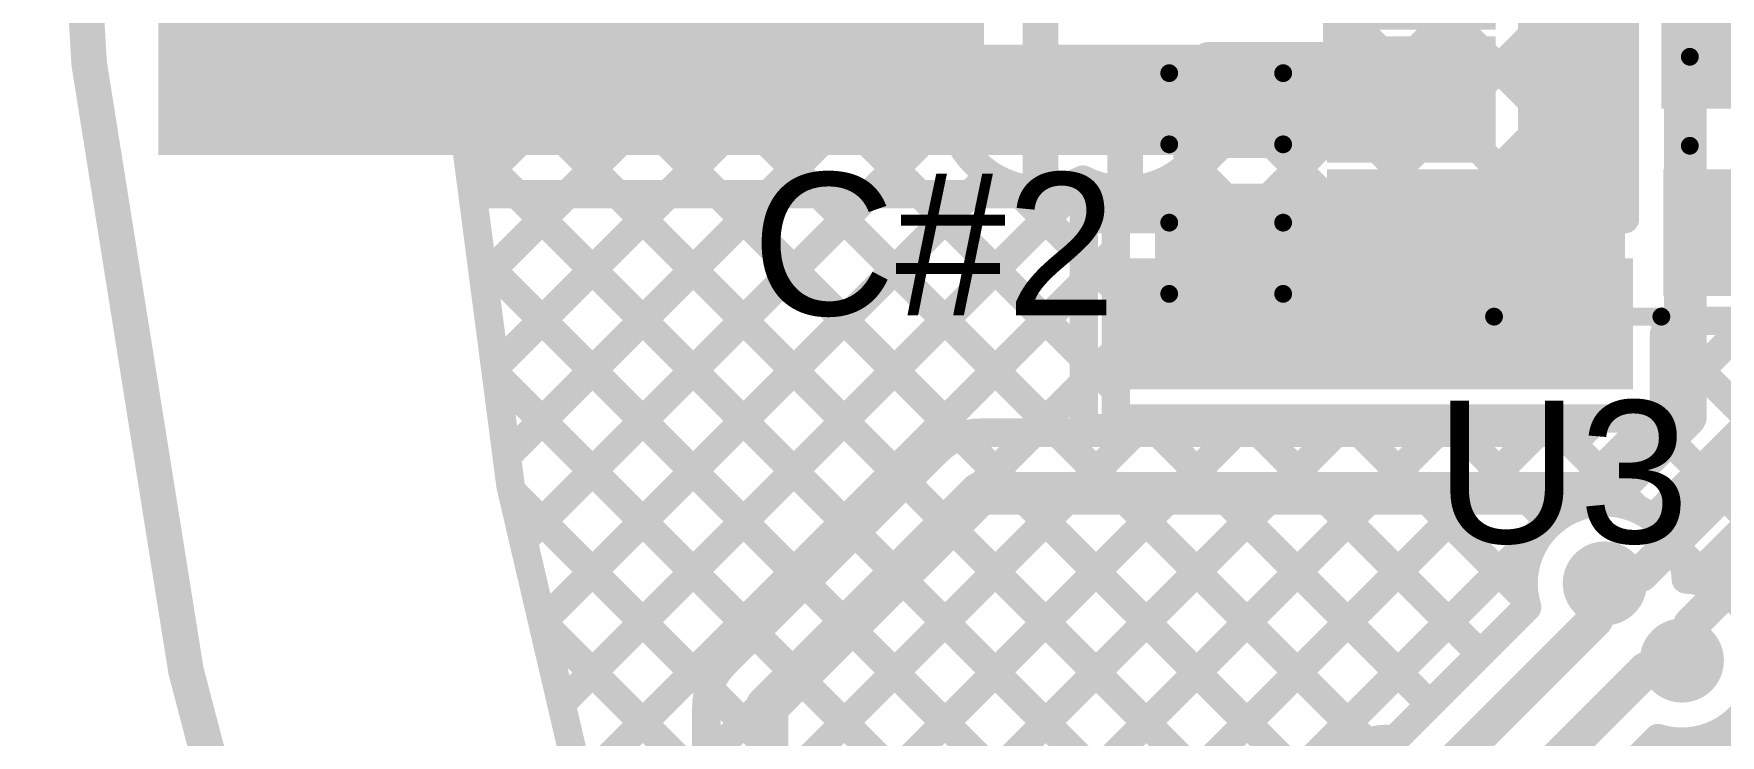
# Model space of a CAD drawing. Header units: millimetres. Extents: x -0.57 to 2.98, y -0.65 to 2.86.
# Drawn here: x -0.575 to -0.1012, y 0.745 to 0.9421 of the extents above; entities that cross this region are included whole.
import ezdxf

# ---------------------------------------------------------------- set-up
doc = ezdxf.new("R2010")
doc.units = ezdxf.units.MM
doc.header["$MEASUREMENT"] = 0
for name, color, linetype in [('BottomLayer', 5, 'Continuous'), ('BottomSolder', 6, 'Continuous'), ('Mechanical2', 216, 'Continuous'), ('TopLayer', 1, 'Continuous'), ('TopOverlay', 2, 'Continuous'), ('TopPaste', 8, 'Continuous'), ('TopSolder', 216, 'Continuous'), ('ViaHoleLayer', 16, 'Continuous')]:
    doc.layers.add(name, color=color, linetype=linetype)
doc.styles.add('Arial', font='', dxfattribs={"height": 0.2})
doc.styles.get('Arial').set_extended_font_data('Arial')

# ---------------------------------------------------------------- blocks, each defined once
blk = doc.blocks.new('CAP_0402_285')
at = {"layer": 'TopLayer'}
for points in [[(-0.0275, -0.0125), (-0.0275, 0.0125), (-0.0095, 0.0125), (-0.0095, -0.0125)], [(0.0095, -0.0125), (0.0095, 0.0125), (0.0275, 0.0125), (0.0275, -0.0125)]]:
    blk.add_hatch(color=1, dxfattribs=at).paths.add_polyline_path(points)
at = {"layer": 'TopPaste'}
for points in [[(-0.0275, -0.0125), (-0.0275, 0.0125), (-0.0095, 0.0125), (-0.0095, -0.0125)], [(0.0095, -0.0125), (0.0095, 0.0125), (0.0275, 0.0125), (0.0275, -0.0125)]]:
    blk.add_hatch(color=8, dxfattribs=at).paths.add_polyline_path(points)
at = {"layer": 'TopSolder'}
for points in [[(-0.02986, -0.01486), (-0.02986, 0.01486), (-0.00714, 0.01486), (-0.00714, -0.01486)], [(0.00714, -0.01486), (0.00714, 0.01486), (0.02986, 0.01486), (0.02986, -0.01486)]]:
    blk.add_hatch(color=216, dxfattribs=at).paths.add_polyline_path(points)
at = {"layer": 'TopOverlay', "const_width": 0.005}
for points in [[(-0.031, 0.016), (-0.031, -0.016)], [(-0.031, 0.016), (-0.011, 0.016)], [(0.011, 0.016), (0.031, 0.016)], [(0.031, 0.016), (0.031, -0.016)], [(-0.031, -0.016), (-0.011, -0.016)], [(0.011, -0.016), (0.031, -0.016)]]:
    blk.add_lwpolyline(points, dxfattribs=at)
at = {"layer": 'TopOverlay', "const_width": 0.0025}
for points in [[(-0.03225, 0.016, 1), (-0.02975, 0.016, 1)], [(-0.03225, 0.016, 1), (-0.02975, 0.016, 1)], [(-0.01225, 0.016, 1), (-0.00975, 0.016, 1)], [(0.00975, 0.016, 1), (0.01225, 0.016, 1)], [(0.02975, 0.016, 1), (0.03225, 0.016, 1)], [(0.02975, 0.016, 1), (0.03225, 0.016, 1)], [(-0.03225, -0.016, 1), (-0.02975, -0.016, 1)], [(-0.03225, -0.016, 1), (-0.02975, -0.016, 1)], [(-0.01225, -0.016, 1), (-0.00975, -0.016, 1)], [(0.00975, -0.016, 1), (0.01225, -0.016, 1)], [(0.02975, -0.016, 1), (0.03225, -0.016, 1)], [(0.02975, -0.016, 1), (0.03225, -0.016, 1)]]:
    blk.add_lwpolyline(points, format="xyb", close=True, dxfattribs=at)
blk = doc.blocks.new('SOT_25_291')
at = {"layer": 'TopLayer'}
for points in [[(-0.06693, 0.05118), (-0.02756, 0.05118), (-0.02756, 0.02362), (-0.06693, 0.02362)], [(0.02756, 0.05118), (0.06693, 0.05118), (0.06693, 0.02362), (0.02756, 0.02362)], [(-0.06693, 0.01378), (-0.02756, 0.01378), (-0.02756, -0.01378), (-0.06693, -0.01378)], [(-0.06693, -0.02362), (-0.02756, -0.02362), (-0.02756, -0.05118), (-0.06693, -0.05118)], [(0.02756, -0.02362), (0.06693, -0.02362), (0.06693, -0.05118), (0.02756, -0.05118)]]:
    blk.add_hatch(color=1, dxfattribs=at).paths.add_polyline_path(points)
at = {"layer": 'TopPaste'}
for points in [[(-0.06693, 0.05118), (-0.02756, 0.05118), (-0.02756, 0.02362), (-0.06693, 0.02362)], [(0.02756, 0.05118), (0.06693, 0.05118), (0.06693, 0.02362), (0.02756, 0.02362)], [(-0.06693, 0.01378), (-0.02756, 0.01378), (-0.02756, -0.01378), (-0.06693, -0.01378)], [(-0.06693, -0.02362), (-0.02756, -0.02362), (-0.02756, -0.05118), (-0.06693, -0.05118)], [(0.02756, -0.02362), (0.06693, -0.02362), (0.06693, -0.05118), (0.02756, -0.05118)]]:
    blk.add_hatch(color=8, dxfattribs=at).paths.add_polyline_path(points)
at = {"layer": 'TopSolder'}
for points in [[(-0.07093, 0.05518), (-0.02356, 0.05518), (-0.02356, 0.01962), (-0.07093, 0.01962)], [(0.02356, 0.05518), (0.07093, 0.05518), (0.07093, 0.01962), (0.02356, 0.01962)], [(-0.07093, 0.01778), (-0.02356, 0.01778), (-0.02356, -0.01778), (-0.07093, -0.01778)], [(-0.07093, -0.01962), (-0.02356, -0.01962), (-0.02356, -0.05518), (-0.07093, -0.05518)], [(0.02356, -0.01962), (0.07093, -0.01962), (0.07093, -0.05518), (0.02356, -0.05518)]]:
    blk.add_hatch(color=216, dxfattribs=at).paths.add_polyline_path(points)
at = {"layer": 'TopOverlay'}
for points, const_width in [([(-0.056, 0.06, 1), (-0.064, 0.06, 1)], 0.005), ([(-0.06525, 0.06, 1), (-0.06275, 0.06, 1)], 0.0025), ([(-0.05725, 0.06, 1), (-0.05475, 0.06, 1)], 0.0025), ([(-0.02525, 0.061, 1), (-0.02275, 0.061, 1)], 0.0025), ([(0.02175, 0.061, 1), (0.02425, 0.061, 1)], 0.0025), ([(0.02975, 0.012, 1), (0.03225, 0.012, 1)], 0.0025), ([(0.02975, -0.013, 1), (0.03225, -0.013, 1)], 0.0025), ([(-0.02525, -0.061, 1), (-0.02275, -0.061, 1)], 0.0025), ([(0.02175, -0.061, 1), (0.02425, -0.061, 1)], 0.0025)]:
    blk.add_lwpolyline(points, format="xyb", close=True, dxfattribs=dict(at, const_width=const_width))
at = {"layer": 'TopOverlay', "const_width": 0.005}
for points in [[(-0.024, 0.061), (0.023, 0.061)], [(0.031, -0.013), (0.031, 0.012)], [(-0.024, -0.061), (0.023, -0.061)]]:
    blk.add_lwpolyline(points, dxfattribs=at)

msp = doc.modelspace()

# ---------------------------------------------------------------- hatches: boundary and pattern name
at = {"layer": 'BottomLayer'}
h = msp.add_hatch(color=5, dxfattribs=at)
edge = h.paths.add_edge_path()
edge.add_arc((-0.29216, 0.924), 0.01181, 0, 360)
h = msp.add_hatch(color=5, dxfattribs=at)
edge = h.paths.add_edge_path()
edge.add_arc((-0.26834, 0.924), 0.01181, 0, 360)
msp.add_hatch(color=5, dxfattribs=at).paths.add_polyline_path([(-0.12571, 0.84222), (-0.12571, 0.879), (-0.269, 0.879), (-0.269, 0.84222)])
h = msp.add_hatch(color=5, dxfattribs=at)
edge = h.paths.add_edge_path()
edge.add_arc((-0.24553, 0.85867), 0.01181, 0, 360)
h = msp.add_hatch(color=5, dxfattribs=at)
edge = h.paths.add_edge_path()
edge.add_arc((-0.21921, 0.85867), 0.01181, 0, 360)
h = msp.add_hatch(color=5, dxfattribs=at)
edge = h.paths.add_edge_path()
edge.add_arc((-0.19289, 0.85867), 0.01181, 0, 360)
h = msp.add_hatch(color=5, dxfattribs=at)
edge = h.paths.add_edge_path()
edge.add_arc((-0.16657, 0.85867), 0.01181, 0, 360)
h = msp.add_hatch(color=5, dxfattribs=at)
edge = h.paths.add_edge_path()
edge.add_arc((-0.14025, 0.85867), 0.01181, 0, 360)
h = msp.add_hatch(color=5, dxfattribs=at)
edge = h.paths.add_edge_path()
edge.add_arc((-0.13365, 0.78765), 0.01181, 0, 360)
h = msp.add_hatch(color=5, dxfattribs=at)
edge = h.paths.add_edge_path()
edge.add_arc((-0.112, 0.766), 0.01181, 0, 360)
at = {"layer": 'BottomSolder'}
h = msp.add_hatch(color=6, dxfattribs=at)
edge = h.paths.add_edge_path()
edge.add_arc((-0.29216, 0.924), 0.00791, 0, 360)
h = msp.add_hatch(color=6, dxfattribs=at)
edge = h.paths.add_edge_path()
edge.add_arc((-0.26834, 0.924), 0.00791, 0, 360)
h = msp.add_hatch(color=6, dxfattribs=at)
edge = h.paths.add_edge_path()
edge.add_arc((-0.24553, 0.85867), 0.00791, 0, 360)
h = msp.add_hatch(color=6, dxfattribs=at)
edge = h.paths.add_edge_path()
edge.add_arc((-0.21921, 0.85867), 0.00791, 0, 360)
h = msp.add_hatch(color=6, dxfattribs=at)
edge = h.paths.add_edge_path()
edge.add_arc((-0.19289, 0.85867), 0.00791, 0, 360)
h = msp.add_hatch(color=6, dxfattribs=at)
edge = h.paths.add_edge_path()
edge.add_arc((-0.16657, 0.85867), 0.00791, 0, 360)
h = msp.add_hatch(color=6, dxfattribs=at)
edge = h.paths.add_edge_path()
edge.add_arc((-0.14025, 0.85867), 0.00791, 0, 360)
h = msp.add_hatch(color=6, dxfattribs=at)
edge = h.paths.add_edge_path()
edge.add_arc((-0.13365, 0.78765), 0.00791, 0, 360)
h = msp.add_hatch(color=6, dxfattribs=at)
edge = h.paths.add_edge_path()
edge.add_arc((-0.112, 0.766), 0.00791, 0, 360)
at = {"layer": 'TopLayer'}
for points in [[(-0.54, 0.908), (-0.487, 0.908), (-0.487, 1.353), (-0.54, 1.353)], [(-0.52, 0.908), (-0.308, 0.908), (-0.308, 1.068), (-0.52, 1.068)], [(-0.11776, 0.921), (-0.023, 0.921), (-0.023, 0.9846), (-0.11776, 0.9846)], [(-0.128, 0.868), (-0.128, 0.976), (-0.158, 0.976), (-0.158, 0.868)], [(-0.54, 0.908), (-0.168, 0.908), (-0.168, 0.939), (-0.54, 0.939)], [(-0.26, 0.845), (-0.128, 0.845), (-0.128, 0.9), (-0.26, 0.9)]]:
    msp.add_hatch(color=1, dxfattribs=at).paths.add_polyline_path(points)
h = msp.add_hatch(color=1, dxfattribs=at)
edge = h.paths.add_edge_path()
edge.add_arc((-0.29216, 0.924), 0.01181, 0, 360)
h = msp.add_hatch(color=1, dxfattribs=at)
edge = h.paths.add_edge_path()
edge.add_arc((-0.26834, 0.924), 0.01181, 0, 360)
h = msp.add_hatch(color=1, dxfattribs=at)
edge = h.paths.add_edge_path()
edge.add_arc((-0.24553, 0.85867), 0.01181, 0, 360)
h = msp.add_hatch(color=1, dxfattribs=at)
edge = h.paths.add_edge_path()
edge.add_arc((-0.21921, 0.85867), 0.01181, 0, 360)
h = msp.add_hatch(color=1, dxfattribs=at)
edge = h.paths.add_edge_path()
edge.add_arc((-0.19289, 0.85867), 0.01181, 0, 360)
h = msp.add_hatch(color=1, dxfattribs=at)
edge = h.paths.add_edge_path()
edge.add_arc((-0.16657, 0.85867), 0.01181, 0, 360)
h = msp.add_hatch(color=1, dxfattribs=at)
edge = h.paths.add_edge_path()
edge.add_arc((-0.14025, 0.85867), 0.01181, 0, 360)
h = msp.add_hatch(color=1, dxfattribs=at)
edge = h.paths.add_edge_path()
edge.add_arc((-0.13365, 0.78765), 0.01181, 0, 360)
h = msp.add_hatch(color=1, dxfattribs=at)
edge = h.paths.add_edge_path()
edge.add_arc((-0.112, 0.766), 0.01181, 0, 360)
at = {"layer": 'TopSolder'}
h = msp.add_hatch(color=216, dxfattribs=at)
edge = h.paths.add_edge_path()
edge.add_arc((-0.29216, 0.924), 0.00791, 0, 360)
h = msp.add_hatch(color=216, dxfattribs=at)
edge = h.paths.add_edge_path()
edge.add_arc((-0.26834, 0.924), 0.00791, 0, 360)
h = msp.add_hatch(color=216, dxfattribs=at)
edge = h.paths.add_edge_path()
edge.add_arc((-0.24553, 0.85867), 0.00791, 0, 360)
h = msp.add_hatch(color=216, dxfattribs=at)
edge = h.paths.add_edge_path()
edge.add_arc((-0.21921, 0.85867), 0.00791, 0, 360)
h = msp.add_hatch(color=216, dxfattribs=at)
edge = h.paths.add_edge_path()
edge.add_arc((-0.19289, 0.85867), 0.00791, 0, 360)
h = msp.add_hatch(color=216, dxfattribs=at)
edge = h.paths.add_edge_path()
edge.add_arc((-0.16657, 0.85867), 0.00791, 0, 360)
h = msp.add_hatch(color=216, dxfattribs=at)
edge = h.paths.add_edge_path()
edge.add_arc((-0.14025, 0.85867), 0.00791, 0, 360)
h = msp.add_hatch(color=216, dxfattribs=at)
edge = h.paths.add_edge_path()
edge.add_arc((-0.13365, 0.78765), 0.00791, 0, 360)
h = msp.add_hatch(color=216, dxfattribs=at)
edge = h.paths.add_edge_path()
edge.add_arc((-0.112, 0.766), 0.00791, 0, 360)
at = {"layer": 'ViaHoleLayer'}
h = msp.add_hatch(color=16, dxfattribs=at)
edge = h.paths.add_edge_path()
edge.add_arc((-0.29216, 0.924), 0.00591, 0, 360)
h = msp.add_hatch(color=16, dxfattribs=at)
edge = h.paths.add_edge_path()
edge.add_arc((-0.26834, 0.924), 0.00591, 0, 360)
h = msp.add_hatch(color=16, dxfattribs=at)
edge = h.paths.add_edge_path()
edge.add_arc((-0.24553, 0.85867), 0.00591, 0, 360)
h = msp.add_hatch(color=16, dxfattribs=at)
edge = h.paths.add_edge_path()
edge.add_arc((-0.21921, 0.85867), 0.00591, 0, 360)
h = msp.add_hatch(color=16, dxfattribs=at)
edge = h.paths.add_edge_path()
edge.add_arc((-0.19289, 0.85867), 0.00591, 0, 360)
h = msp.add_hatch(color=16, dxfattribs=at)
edge = h.paths.add_edge_path()
edge.add_arc((-0.16657, 0.85867), 0.00591, 0, 360)
h = msp.add_hatch(color=16, dxfattribs=at)
edge = h.paths.add_edge_path()
edge.add_arc((-0.14025, 0.85867), 0.00591, 0, 360)
h = msp.add_hatch(color=16, dxfattribs=at)
edge = h.paths.add_edge_path()
edge.add_arc((-0.13365, 0.78765), 0.00591, 0, 360)
h = msp.add_hatch(color=16, dxfattribs=at)
edge = h.paths.add_edge_path()
edge.add_arc((-0.112, 0.766), 0.00591, 0, 360)

# ---------------------------------------------------------------- linework, layer by layer
at = {"layer": 'BottomLayer'}
for points, const_width in [([(-0.111, 0.83462), (-0.111, 1.21)], 0.012), ([(-0.128, 0.89), (-0.128, 1.19479)], 0.008), ([(-0.23405, 0.89), (-0.128, 0.99605)], 0.008), ([(-0.44448, 0.9871), (-0.28738, 0.83)], 0.008), ([(-0.45515, 0.92346), (-0.40113, 0.97747)], 0.008), ([(-0.20879, 0.94355), (-0.1732, 0.97914)], 0.008), ([(-0.20879, 0.93571), (-0.20879, 0.97914)], 0.008), ([(-0.20879, 0.97768), (-0.128, 0.89689)], 0.008), ([(-0.18138, 0.97856), (-0.128, 0.92518)], 0.008), ([(-0.20576, 0.89), (-0.128, 0.96776)], 0.008), ([(-0.45223, 0.96657), (-0.31469, 0.82902)], 0.008), ([(-0.372, 0.93319), (-0.372, 0.955)], 0.01), ([(-0.34818, 0.93319), (-0.34818, 0.955)], 0.01), ([(-0.32436, 0.93319), (-0.32436, 0.955)], 0.01), ([(-0.45188, 0.89844), (-0.3977, 0.95262)], 0.008), ([(-0.20879, 0.9494), (-0.14939, 0.89)], 0.008), ([(-0.29216, 0.924), (-0.29216, 0.94581)], 0.01), ([(-0.45438, 0.94043), (-0.32999, 0.81605)], 0.008), ([(-0.17748, 0.89), (-0.128, 0.93948)], 0.008), ([(-0.45695, 0.93725), (-0.441, 0.815)], 0.008), ([(-0.44862, 0.87342), (-0.3876, 0.93444)], 0.008), ([(-0.26233, 0.89), (-0.21662, 0.93571)], 0.008), ([(-0.24533, 0.93571), (-0.20879, 0.93571)], 0.008), ([(-0.22338, 0.93571), (-0.17767, 0.89)], 0.008), ([(-0.44536, 0.8484), (-0.36291, 0.93084)], 0.008), ([(-0.44209, 0.82338), (-0.33429, 0.93118)], 0.008), ([(-0.36083, 0.93173), (-0.28, 0.8509)], 0.008), ([(-0.33082, 0.93001), (-0.31664, 0.91583)], 0.008), ([(-0.31397, 0.924), (-0.29216, 0.924)], 0.01), ([(-0.29216, 0.90219), (-0.29216, 0.924)], 0.01), ([(-0.26834, 0.90219), (-0.26834, 0.924)], 0.01), ([(-0.26834, 0.924), (-0.24653, 0.924)], 0.01), ([(-0.24267, 0.92671), (-0.20596, 0.89)], 0.008), ([(-0.43744, 0.79974), (-0.31759, 0.91959)], 0.008), ([(-0.45357, 0.91133), (-0.34414, 0.8019)], 0.008), ([(-0.14919, 0.89), (-0.128, 0.91119)], 0.008), ([(-0.25004, 0.9058), (-0.23424, 0.89)], 0.008), ([(-0.4321, 0.7768), (-0.30642, 0.90248)], 0.008), ([(-0.42675, 0.75386), (-0.27976, 0.90085)], 0.008), ([(-0.30033, 0.89952), (-0.28, 0.87919)], 0.008), ([(-0.27084, 0.89831), (-0.26253, 0.89)], 0.008), ([(-0.28, 0.89), (-0.128, 0.89)], 0.008), ([(-0.28, 0.83122), (-0.28, 0.89)], 0.008), ([(-0.44932, 0.87881), (-0.35828, 0.78776)], 0.008), ([(-0.4214, 0.73093), (-0.28, 0.87233)], 0.008), ([(-0.12354, 0.79026), (-0.04548, 0.86831)], 0.01), ([(-0.10939, 0.77612), (-0.0372, 0.84831)], 0.01), ([(-0.44508, 0.84628), (-0.37242, 0.77362)], 0.008), ([(-0.29405, 0.83), (-0.28, 0.84405)], 0.008), ([(-0.13262, 0.813), (-0.111, 0.83462)], 0.012), ([(-0.309, 0.83), (-0.13966, 0.83)], 0.008), ([(-0.28, 0.83122), (-0.13844, 0.83122)], 0.008), ([(-0.38101, 0.76503), (-0.32104, 0.825)], 0.008), ([(-0.441, 0.815), (-0.41, 0.682)], 0.008), ([(-0.44067, 0.81358), (-0.38522, 0.75813)], 0.008), ([(-0.36901, 0.75299), (-0.309, 0.813)], 0.012), ([(-0.309, 0.813), (-0.13262, 0.813)], 0.012), ([(-0.13365, 0.78765), (-0.13105, 0.79026)], 0.01), ([(-0.13105, 0.79026), (-0.12354, 0.79026)], 0.01), ([(-0.43207, 0.7767), (-0.38601, 0.73064)], 0.008), ([(-0.10939, 0.76861), (-0.10939, 0.77612)], 0.01), ([(-0.112, 0.766), (-0.10939, 0.76861)], 0.01), ([(-0.36901, 0.38799), (-0.36901, 0.75299)], 0.012), ([(-0.38601, 0.61118), (-0.38601, 0.75299)], 0.008)]:
    msp.add_lwpolyline(points, dxfattribs=dict(at, const_width=const_width))
at = {"layer": 'BottomLayer', "const_width": 0.008}
for points in [[(-0.36009, 0.9321, -0.722147), (-0.39523, 0.96626)], [(-0.44987, 0.955, -0.191874), (-0.45695, 0.93725)], [(-0.24533, 0.93571, -0.118239), (-0.24253, 0.924)], [(-0.33627, 0.9321, -0.244501), (-0.36009, 0.9321)], [(-0.31721, 0.9302, -0.192379), (-0.33627, 0.9321)], [(-0.28025, 0.9011, -0.645538), (-0.31721, 0.9302)], [(-0.24253, 0.924, -0.562773), (-0.28025, 0.9011)], [(-0.32104, 0.825, -0.199327), (-0.309, 0.83)], [(-0.32102, 0.82502, -0.198912), (-0.309, 0.83)], [(-0.38601, 0.75299, -0.199327), (-0.38101, 0.76503)], [(-0.38601, 0.75299, -0.198912), (-0.38103, 0.76501)]]:
    msp.add_lwpolyline(points, format="xyb", dxfattribs=at)
at = {"layer": 'BottomLayer'}
for points, const_width in [([(-0.29466, 0.94581, 1), (-0.28966, 0.94581, 1)], 0.005), ([(-0.21079, 0.94355, 1), (-0.20679, 0.94355, 1)], 0.004), ([(-0.45638, 0.94043, 1), (-0.45238, 0.94043, 1)], 0.004), ([(-0.13, 0.93948, 1), (-0.126, 0.93948, 1)], 0.004), ([(-0.45895, 0.93725, 1), (-0.45495, 0.93725, 1)], 0.004), ([(-0.45895, 0.93725, 1), (-0.45495, 0.93725, 1)], 0.004), ([(-0.3896, 0.93444, 1), (-0.3856, 0.93444, 1)], 0.004), ([(-0.3745, 0.93319, 1), (-0.3695, 0.93319, 1)], 0.005), ([(-0.35068, 0.93319, 1), (-0.34568, 0.93319, 1)], 0.005), ([(-0.32686, 0.93319, 1), (-0.32186, 0.93319, 1)], 0.005), ([(-0.24733, 0.93571, 1), (-0.24333, 0.93571, 1)], 0.004), ([(-0.24733, 0.93571, 1), (-0.24333, 0.93571, 1)], 0.004), ([(-0.22538, 0.93571, 1), (-0.22138, 0.93571, 1)], 0.004), ([(-0.21862, 0.93571, 1), (-0.21462, 0.93571, 1)], 0.004), ([(-0.21079, 0.93571, 1), (-0.20679, 0.93571, 1)], 0.004), ([(-0.21079, 0.93571, 1), (-0.20679, 0.93571, 1)], 0.004), ([(-0.36491, 0.93084, 1), (-0.36091, 0.93084, 1)], 0.004), ([(-0.36283, 0.93173, 1), (-0.35883, 0.93173, 1)], 0.004), ([(-0.36209, 0.9321, 1), (-0.35809, 0.9321, 1)], 0.004), ([(-0.36209, 0.9321, 1), (-0.35809, 0.9321, 1)], 0.004), ([(-0.33827, 0.9321, 1), (-0.33427, 0.9321, 1)], 0.004), ([(-0.33827, 0.9321, 1), (-0.33427, 0.9321, 1)], 0.004), ([(-0.33629, 0.93118, 1), (-0.33229, 0.93118, 1)], 0.004), ([(-0.33282, 0.93001, 1), (-0.32882, 0.93001, 1)], 0.004), ([(-0.31921, 0.9302, 1), (-0.31521, 0.9302, 1)], 0.004), ([(-0.31921, 0.9302, 1), (-0.31521, 0.9302, 1)], 0.004), ([(-0.31647, 0.924, 1), (-0.31147, 0.924, 1)], 0.005), ([(-0.29466, 0.924, 1), (-0.28966, 0.924, 1)], 0.005), ([(-0.29466, 0.924, 1), (-0.28966, 0.924, 1)], 0.005), ([(-0.29466, 0.924, 1), (-0.28966, 0.924, 1)], 0.005), ([(-0.27084, 0.924, 1), (-0.26584, 0.924, 1)], 0.005), ([(-0.27084, 0.924, 1), (-0.26584, 0.924, 1)], 0.005), ([(-0.24903, 0.924, 1), (-0.24403, 0.924, 1)], 0.005), ([(-0.24467, 0.92671, 1), (-0.24067, 0.92671, 1)], 0.004), ([(-0.13, 0.92518, 1), (-0.126, 0.92518, 1)], 0.004), ([(-0.45715, 0.92346, 1), (-0.45315, 0.92346, 1)], 0.004), ([(-0.24453, 0.924, 1), (-0.24053, 0.924, 1)], 0.004), ([(-0.24453, 0.924, 1), (-0.24053, 0.924, 1)], 0.004), ([(-0.31959, 0.91959, 1), (-0.31559, 0.91959, 1)], 0.004), ([(-0.31864, 0.91583, 1), (-0.31464, 0.91583, 1)], 0.004), ([(-0.45557, 0.91133, 1), (-0.45157, 0.91133, 1)], 0.004), ([(-0.13, 0.91119, 1), (-0.126, 0.91119, 1)], 0.004), ([(-0.25204, 0.9058, 1), (-0.24804, 0.9058, 1)], 0.004), ([(-0.30842, 0.90248, 1), (-0.30442, 0.90248, 1)], 0.004), ([(-0.29466, 0.90219, 1), (-0.28966, 0.90219, 1)], 0.005), ([(-0.28225, 0.9011, 1), (-0.27825, 0.9011, 1)], 0.004), ([(-0.28225, 0.9011, 1), (-0.27825, 0.9011, 1)], 0.004), ([(-0.27084, 0.90219, 1), (-0.26584, 0.90219, 1)], 0.005), ([(-0.45388, 0.89844, 1), (-0.44988, 0.89844, 1)], 0.004), ([(-0.30233, 0.89952, 1), (-0.29833, 0.89952, 1)], 0.004), ([(-0.28176, 0.90085, 1), (-0.27776, 0.90085, 1)], 0.004), ([(-0.27284, 0.89831, 1), (-0.26884, 0.89831, 1)], 0.004), ([(-0.13, 0.89689, 1), (-0.126, 0.89689, 1)], 0.004), ([(-0.282, 0.89, 1), (-0.278, 0.89, 1)], 0.004), ([(-0.282, 0.89, 1), (-0.278, 0.89, 1)], 0.004), ([(-0.26453, 0.89, 1), (-0.26053, 0.89, 1)], 0.004), ([(-0.26433, 0.89, 1), (-0.26033, 0.89, 1)], 0.004), ([(-0.23624, 0.89, 1), (-0.23224, 0.89, 1)], 0.004), ([(-0.23605, 0.89, 1), (-0.23205, 0.89, 1)], 0.004), ([(-0.20796, 0.89, 1), (-0.20396, 0.89, 1)], 0.004), ([(-0.20776, 0.89, 1), (-0.20376, 0.89, 1)], 0.004), ([(-0.17967, 0.89, 1), (-0.17567, 0.89, 1)], 0.004), ([(-0.17948, 0.89, 1), (-0.17548, 0.89, 1)], 0.004), ([(-0.15139, 0.89, 1), (-0.14739, 0.89, 1)], 0.004), ([(-0.15119, 0.89, 1), (-0.14719, 0.89, 1)], 0.004), ([(-0.13, 0.89, 1), (-0.126, 0.89, 1)], 0.004), ([(-0.13, 0.89, 1), (-0.126, 0.89, 1)], 0.004), ([(-0.45132, 0.87881, 1), (-0.44732, 0.87881, 1)], 0.004), ([(-0.282, 0.87919, 1), (-0.278, 0.87919, 1)], 0.004), ([(-0.45062, 0.87342, 1), (-0.44662, 0.87342, 1)], 0.004), ([(-0.282, 0.87233, 1), (-0.278, 0.87233, 1)], 0.004), ([(-0.282, 0.8509, 1), (-0.278, 0.8509, 1)], 0.004), ([(-0.44736, 0.8484, 1), (-0.44336, 0.8484, 1)], 0.004), ([(-0.44708, 0.84628, 1), (-0.44308, 0.84628, 1)], 0.004), ([(-0.282, 0.84405, 1), (-0.278, 0.84405, 1)], 0.004), ([(-0.114, 0.83462, 1), (-0.108, 0.83462, 1)], 0.006), ([(-0.114, 0.83462, 1), (-0.108, 0.83462, 1)], 0.006), ([(-0.311, 0.83, 1), (-0.307, 0.83, 1)], 0.004), ([(-0.311, 0.83, 1), (-0.307, 0.83, 1)], 0.004), ([(-0.311, 0.83, 1), (-0.307, 0.83, 1)], 0.004), ([(-0.29605, 0.83, 1), (-0.29205, 0.83, 1)], 0.004), ([(-0.28938, 0.83, 1), (-0.28538, 0.83, 1)], 0.004), ([(-0.282, 0.83122, 1), (-0.278, 0.83122, 1)], 0.004), ([(-0.282, 0.83122, 1), (-0.278, 0.83122, 1)], 0.004), ([(-0.14166, 0.83, 1), (-0.13766, 0.83, 1)], 0.004), ([(-0.14044, 0.83122, 1), (-0.13644, 0.83122, 1)], 0.004), ([(-0.31669, 0.82902, 1), (-0.31269, 0.82902, 1)], 0.004), ([(-0.44409, 0.82338, 1), (-0.44009, 0.82338, 1)], 0.004), ([(-0.32304, 0.825, 1), (-0.31904, 0.825, 1)], 0.004), ([(-0.32304, 0.825, 1), (-0.31904, 0.825, 1)], 0.004), ([(-0.32302, 0.82502, 1), (-0.31902, 0.82502, 1)], 0.004), ([(-0.33199, 0.81605, 1), (-0.32799, 0.81605, 1)], 0.004), ([(-0.443, 0.815, 1), (-0.439, 0.815, 1)], 0.004), ([(-0.443, 0.815, 1), (-0.439, 0.815, 1)], 0.004), ([(-0.44267, 0.81358, 1), (-0.43867, 0.81358, 1)], 0.004), ([(-0.312, 0.813, 1), (-0.306, 0.813, 1)], 0.006), ([(-0.312, 0.813, 1), (-0.306, 0.813, 1)], 0.006), ([(-0.13562, 0.813, 1), (-0.12962, 0.813, 1)], 0.006), ([(-0.13562, 0.813, 1), (-0.12962, 0.813, 1)], 0.006), ([(-0.34614, 0.8019, 1), (-0.34214, 0.8019, 1)], 0.004), ([(-0.43944, 0.79974, 1), (-0.43544, 0.79974, 1)], 0.004), ([(-0.36028, 0.78776, 1), (-0.35628, 0.78776, 1)], 0.004), ([(-0.13615, 0.78765, 1), (-0.13115, 0.78765, 1)], 0.005), ([(-0.13355, 0.79026, 1), (-0.12855, 0.79026, 1)], 0.005), ([(-0.13355, 0.79026, 1), (-0.12855, 0.79026, 1)], 0.005), ([(-0.12604, 0.79026, 1), (-0.12104, 0.79026, 1)], 0.005), ([(-0.12604, 0.79026, 1), (-0.12104, 0.79026, 1)], 0.005), ([(-0.4341, 0.7768, 1), (-0.4301, 0.7768, 1)], 0.004), ([(-0.43407, 0.7767, 1), (-0.43007, 0.7767, 1)], 0.004), ([(-0.37442, 0.77362, 1), (-0.37042, 0.77362, 1)], 0.004), ([(-0.11189, 0.77612, 1), (-0.10689, 0.77612, 1)], 0.005), ([(-0.11189, 0.77612, 1), (-0.10689, 0.77612, 1)], 0.005), ([(-0.11189, 0.76861, 1), (-0.10689, 0.76861, 1)], 0.005), ([(-0.11189, 0.76861, 1), (-0.10689, 0.76861, 1)], 0.005), ([(-0.38303, 0.76501, 1), (-0.37903, 0.76501, 1)], 0.004), ([(-0.38301, 0.76503, 1), (-0.37901, 0.76503, 1)], 0.004), ([(-0.38301, 0.76503, 1), (-0.37901, 0.76503, 1)], 0.004), ([(-0.1145, 0.766, 1), (-0.1095, 0.766, 1)], 0.005), ([(-0.38722, 0.75813, 1), (-0.38322, 0.75813, 1)], 0.004), ([(-0.37201, 0.75299, 1), (-0.36601, 0.75299, 1)], 0.006), ([(-0.37201, 0.75299, 1), (-0.36601, 0.75299, 1)], 0.006), ([(-0.42875, 0.75386, 1), (-0.42475, 0.75386, 1)], 0.004), ([(-0.38801, 0.75299, 1), (-0.38401, 0.75299, 1)], 0.004), ([(-0.38801, 0.75299, 1), (-0.38401, 0.75299, 1)], 0.004), ([(-0.38801, 0.75299, 1), (-0.38401, 0.75299, 1)], 0.004)]:
    msp.add_lwpolyline(points, format="xyb", close=True, dxfattribs=dict(at, const_width=const_width))
at = {"layer": 'Mechanical2', "const_width": 0.01}
msp.add_lwpolyline([(1.75783, 2.80917, -6.230382), (0.64896, 2.81029)], format="xyb", dxfattribs=at)
at = {"layer": 'TopLayer'}
for points, const_width in [([(-0.29216, 0.924), (-0.29216, 0.94581)], 0.01), ([(-0.29216, 0.90219), (-0.29216, 0.924)], 0.01), ([(-0.4517, 0.897), (-0.441, 0.815)], 0.008), ([(-0.4517, 0.897), (-0.297, 0.897)], 0.008), ([(-0.4517, 0.897), (-0.297, 0.897)], 0.008), ([(-0.44862, 0.87342), (-0.42504, 0.897)], 0.008), ([(-0.44536, 0.8484), (-0.39675, 0.897)], 0.008), ([(-0.44209, 0.82338), (-0.36847, 0.897)], 0.008), ([(-0.43923, 0.897), (-0.24383, 0.70159)], 0.008), ([(-0.43744, 0.79974), (-0.34018, 0.897)], 0.008), ([(-0.4321, 0.7768), (-0.3119, 0.897)], 0.008), ([(-0.42675, 0.75386), (-0.28362, 0.897)], 0.008), ([(-0.41095, 0.897), (-0.22969, 0.71574)], 0.008), ([(-0.38266, 0.897), (-0.21554, 0.72988)], 0.008), ([(-0.35438, 0.897), (-0.20036, 0.74298)], 0.008), ([(-0.3261, 0.897), (-0.271, 0.8419)], 0.008), ([(-0.29781, 0.897), (-0.271, 0.87019)], 0.008), ([(-0.297, 0.897), (-0.271, 0.897)], 0.008), ([(-0.271, 0.834), (-0.271, 0.897)], 0.008), ([(-0.188, 0.8862), (-0.15989, 0.8862)], 0.022), ([(-0.44932, 0.87881), (-0.25797, 0.68745)], 0.008), ([(-0.4214, 0.73093), (-0.271, 0.88133)], 0.008), ([(-0.117, 0.86142), (-0.0705, 0.86142)], 0.008), ([(-0.117, 0.83734), (-0.09292, 0.86142)], 0.008), ([(-0.12007, 0.80598), (-0.0705, 0.85556)], 0.008), ([(-0.117, 0.85761), (-0.0705, 0.81111)], 0.008), ([(-0.117, 0.834), (-0.117, 0.857)], 0.008), ([(-0.41606, 0.70799), (-0.271, 0.85305)], 0.008), ([(-0.44508, 0.84628), (-0.28015, 0.68135)], 0.008), ([(-0.41071, 0.68505), (-0.26176, 0.834)], 0.008), ([(-0.4038, 0.66368), (-0.23348, 0.834)], 0.008), ([(-0.39664, 0.64255), (-0.20519, 0.834)], 0.008), ([(-0.38948, 0.62143), (-0.17691, 0.834)], 0.008), ([(-0.38233, 0.6003), (-0.14863, 0.834)], 0.008), ([(-0.271, 0.834), (-0.117, 0.834)], 0.008), ([(-0.26991, 0.68443), (-0.12034, 0.834)], 0.008), ([(-0.2631, 0.834), (-0.18276, 0.75366)], 0.008), ([(-0.23481, 0.834), (-0.16862, 0.76781)], 0.008), ([(-0.20653, 0.834), (-0.1561, 0.78357)], 0.008), ([(-0.17824, 0.834), (-0.14888, 0.80464)], 0.008), ([(-0.14996, 0.834), (-0.12451, 0.80855)], 0.008), ([(-0.12167, 0.834), (-0.0705, 0.78283)], 0.008), ([(-0.10914, 0.78863), (-0.0705, 0.82727)], 0.008), ([(-0.441, 0.815), (-0.41, 0.682)], 0.008), ([(-0.44067, 0.81358), (-0.29132, 0.66423)], 0.008), ([(-0.11275, 0.7968), (-0.10286, 0.7869)], 0.008), ([(-0.13626, 0.78505), (-0.13365, 0.78765)], 0.01), ([(-0.13626, 0.77754), (-0.13626, 0.78505)], 0.01), ([(-0.19245, 0.74397), (-0.15546, 0.78096)], 0.008), ([(-0.18583, 0.72797), (-0.13626, 0.77754)], 0.01), ([(-0.43207, 0.7767), (-0.16724, 0.51187)], 0.008), ([(-0.34186, 0.49934), (-0.0705, 0.7707)], 0.008), ([(-0.17754, 0.70797), (-0.12212, 0.76339)], 0.01), ([(-0.12212, 0.76339), (-0.11461, 0.76339)], 0.01), ([(-0.11461, 0.76339), (-0.112, 0.766)], 0.01), ([(-0.16621, 0.69667), (-0.11869, 0.74419)], 0.008), ([(-0.11608, 0.74356), (-0.0705, 0.69797)], 0.008)]:
    msp.add_lwpolyline(points, dxfattribs=dict(at, const_width=const_width))
for points, const_width in [([(-0.29466, 0.94581, 1), (-0.28966, 0.94581, 1)], 0.005), ([(-0.29466, 0.924, 1), (-0.28966, 0.924, 1)], 0.005), ([(-0.29466, 0.924, 1), (-0.28966, 0.924, 1)], 0.005), ([(-0.29466, 0.90219, 1), (-0.28966, 0.90219, 1)], 0.005), ([(-0.4537, 0.897, 1), (-0.4497, 0.897, 1)], 0.004), ([(-0.4537, 0.897, 1), (-0.4497, 0.897, 1)], 0.004), ([(-0.4537, 0.897, 1), (-0.4497, 0.897, 1)], 0.004), ([(-0.44123, 0.897, 1), (-0.43723, 0.897, 1)], 0.004), ([(-0.42704, 0.897, 1), (-0.42304, 0.897, 1)], 0.004), ([(-0.41295, 0.897, 1), (-0.40895, 0.897, 1)], 0.004), ([(-0.39875, 0.897, 1), (-0.39475, 0.897, 1)], 0.004), ([(-0.38466, 0.897, 1), (-0.38066, 0.897, 1)], 0.004), ([(-0.37047, 0.897, 1), (-0.36647, 0.897, 1)], 0.004), ([(-0.35638, 0.897, 1), (-0.35238, 0.897, 1)], 0.004), ([(-0.34218, 0.897, 1), (-0.33818, 0.897, 1)], 0.004), ([(-0.3281, 0.897, 1), (-0.3241, 0.897, 1)], 0.004), ([(-0.3139, 0.897, 1), (-0.3099, 0.897, 1)], 0.004), ([(-0.29981, 0.897, 1), (-0.29581, 0.897, 1)], 0.004), ([(-0.299, 0.897, 1), (-0.295, 0.897, 1)], 0.004), ([(-0.299, 0.897, 1), (-0.295, 0.897, 1)], 0.004), ([(-0.299, 0.897, 1), (-0.295, 0.897, 1)], 0.004), ([(-0.28562, 0.897, 1), (-0.28162, 0.897, 1)], 0.004), ([(-0.273, 0.897, 1), (-0.269, 0.897, 1)], 0.004), ([(-0.273, 0.897, 1), (-0.269, 0.897, 1)], 0.004), ([(-0.1935, 0.8862, 1), (-0.1825, 0.8862, 1)], 0.011), ([(-0.16539, 0.8862, 1), (-0.15439, 0.8862, 1)], 0.011), ([(-0.45132, 0.87881, 1), (-0.44732, 0.87881, 1)], 0.004), ([(-0.273, 0.88133, 1), (-0.269, 0.88133, 1)], 0.004), ([(-0.45062, 0.87342, 1), (-0.44662, 0.87342, 1)], 0.004), ([(-0.273, 0.87019, 1), (-0.269, 0.87019, 1)], 0.004), ([(-0.119, 0.86142, 1), (-0.115, 0.86142, 1)], 0.004), ([(-0.119, 0.85761, 1), (-0.115, 0.85761, 1)], 0.004), ([(-0.119, 0.857, 1), (-0.115, 0.857, 1)], 0.004), ([(-0.273, 0.85305, 1), (-0.269, 0.85305, 1)], 0.004), ([(-0.44736, 0.8484, 1), (-0.44336, 0.8484, 1)], 0.004), ([(-0.44708, 0.84628, 1), (-0.44308, 0.84628, 1)], 0.004), ([(-0.273, 0.8419, 1), (-0.269, 0.8419, 1)], 0.004), ([(-0.119, 0.83734, 1), (-0.115, 0.83734, 1)], 0.004), ([(-0.273, 0.834, 1), (-0.269, 0.834, 1)], 0.004), ([(-0.273, 0.834, 1), (-0.269, 0.834, 1)], 0.004), ([(-0.2651, 0.834, 1), (-0.2611, 0.834, 1)], 0.004), ([(-0.26376, 0.834, 1), (-0.25976, 0.834, 1)], 0.004), ([(-0.23681, 0.834, 1), (-0.23281, 0.834, 1)], 0.004), ([(-0.23548, 0.834, 1), (-0.23148, 0.834, 1)], 0.004), ([(-0.20853, 0.834, 1), (-0.20453, 0.834, 1)], 0.004), ([(-0.20719, 0.834, 1), (-0.20319, 0.834, 1)], 0.004), ([(-0.18024, 0.834, 1), (-0.17624, 0.834, 1)], 0.004), ([(-0.17891, 0.834, 1), (-0.17491, 0.834, 1)], 0.004), ([(-0.15196, 0.834, 1), (-0.14796, 0.834, 1)], 0.004), ([(-0.15063, 0.834, 1), (-0.14663, 0.834, 1)], 0.004), ([(-0.12367, 0.834, 1), (-0.11967, 0.834, 1)], 0.004), ([(-0.12234, 0.834, 1), (-0.11834, 0.834, 1)], 0.004), ([(-0.119, 0.834, 1), (-0.115, 0.834, 1)], 0.004), ([(-0.119, 0.834, 1), (-0.115, 0.834, 1)], 0.004), ([(-0.44409, 0.82338, 1), (-0.44009, 0.82338, 1)], 0.004), ([(-0.443, 0.815, 1), (-0.439, 0.815, 1)], 0.004), ([(-0.443, 0.815, 1), (-0.439, 0.815, 1)], 0.004), ([(-0.44267, 0.81358, 1), (-0.43867, 0.81358, 1)], 0.004), ([(-0.12651, 0.80855, 1), (-0.12251, 0.80855, 1)], 0.004), ([(-0.15088, 0.80464, 1), (-0.14688, 0.80464, 1)], 0.004), ([(-0.12207, 0.80598, 1), (-0.11807, 0.80598, 1)], 0.004), ([(-0.43944, 0.79974, 1), (-0.43544, 0.79974, 1)], 0.004), ([(-0.11475, 0.7968, 1), (-0.11075, 0.7968, 1)], 0.004), ([(-0.13615, 0.78765, 1), (-0.13115, 0.78765, 1)], 0.005), ([(-0.11287, 0.78878, 1), (-0.10887, 0.78878, 1)], 0.004), ([(-0.11287, 0.78878, 1), (-0.10887, 0.78878, 1)], 0.004), ([(-0.11114, 0.78863, 1), (-0.10714, 0.78863, 1)], 0.004), ([(-0.1581, 0.78357, 1), (-0.1541, 0.78357, 1)], 0.004), ([(-0.13876, 0.78505, 1), (-0.13376, 0.78505, 1)], 0.005), ([(-0.13876, 0.78505, 1), (-0.13376, 0.78505, 1)], 0.005), ([(-0.10486, 0.7869, 1), (-0.10086, 0.7869, 1)], 0.004), ([(-0.15746, 0.78096, 1), (-0.15346, 0.78096, 1)], 0.004), ([(-0.15746, 0.78096, 1), (-0.15346, 0.78096, 1)], 0.004), ([(-0.13876, 0.77754, 1), (-0.13376, 0.77754, 1)], 0.005), ([(-0.13876, 0.77754, 1), (-0.13376, 0.77754, 1)], 0.005), ([(-0.4341, 0.7768, 1), (-0.4301, 0.7768, 1)], 0.004), ([(-0.43407, 0.7767, 1), (-0.43007, 0.7767, 1)], 0.004), ([(-0.17062, 0.76781, 1), (-0.16662, 0.76781, 1)], 0.004), ([(-0.12462, 0.76339, 1), (-0.11962, 0.76339, 1)], 0.005), ([(-0.12462, 0.76339, 1), (-0.11962, 0.76339, 1)], 0.005), ([(-0.11711, 0.76339, 1), (-0.11211, 0.76339, 1)], 0.005), ([(-0.11711, 0.76339, 1), (-0.11211, 0.76339, 1)], 0.005), ([(-0.1145, 0.766, 1), (-0.1095, 0.766, 1)], 0.005), ([(-0.42875, 0.75386, 1), (-0.42475, 0.75386, 1)], 0.004), ([(-0.18476, 0.75366, 1), (-0.18076, 0.75366, 1)], 0.004), ([(-0.20236, 0.74298, 1), (-0.19836, 0.74298, 1)], 0.004), ([(-0.19683, 0.74397, 1), (-0.19283, 0.74397, 1)], 0.004), ([(-0.19683, 0.74397, 1), (-0.19283, 0.74397, 1)], 0.004), ([(-0.19445, 0.74397, 1), (-0.19045, 0.74397, 1)], 0.004), ([(-0.12069, 0.74419, 1), (-0.11669, 0.74419, 1)], 0.004), ([(-0.12069, 0.74419, 1), (-0.11669, 0.74419, 1)], 0.004), ([(-0.11808, 0.74356, 1), (-0.11408, 0.74356, 1)], 0.004)]:
    msp.add_lwpolyline(points, format="xyb", close=True, dxfattribs=dict(at, const_width=const_width))
at = {"layer": 'TopLayer', "const_width": 0.008}
for points in [[(-0.15546, 0.78096, -1.132458), (-0.11087, 0.78878)], [(-0.11087, 0.78878, -0.399771), (-0.08919, 0.766)], [(-0.08919, 0.766, -0.504356), (-0.11869, 0.74419)], [(-0.20615, 0.73927, -0.199231), (-0.19483, 0.74397)], [(-0.20614, 0.73928, -0.198912), (-0.19483, 0.74397)]]:
    msp.add_lwpolyline(points, format="xyb", dxfattribs=at)

# ---------------------------------------------------------------- block references
msp.add_blockref('SOT_25_291', (-0.14076, 0.9236))
at = {"rotation": 90}
msp.add_blockref('CAP_0402_285', (-0.24, 0.9), dxfattribs=at)

# ---------------------------------------------------------------- texts
at = {"layer": 'TopOverlay', "style": 'Arial'}
for s, p in [('C#2', (-0.37332, 0.86301)), ('U3', (-0.18132, 0.79901))]:
    msp.add_text(s, height=0.04, dxfattribs=at).set_placement(p)

doc.saveas('drawing.dxf')
